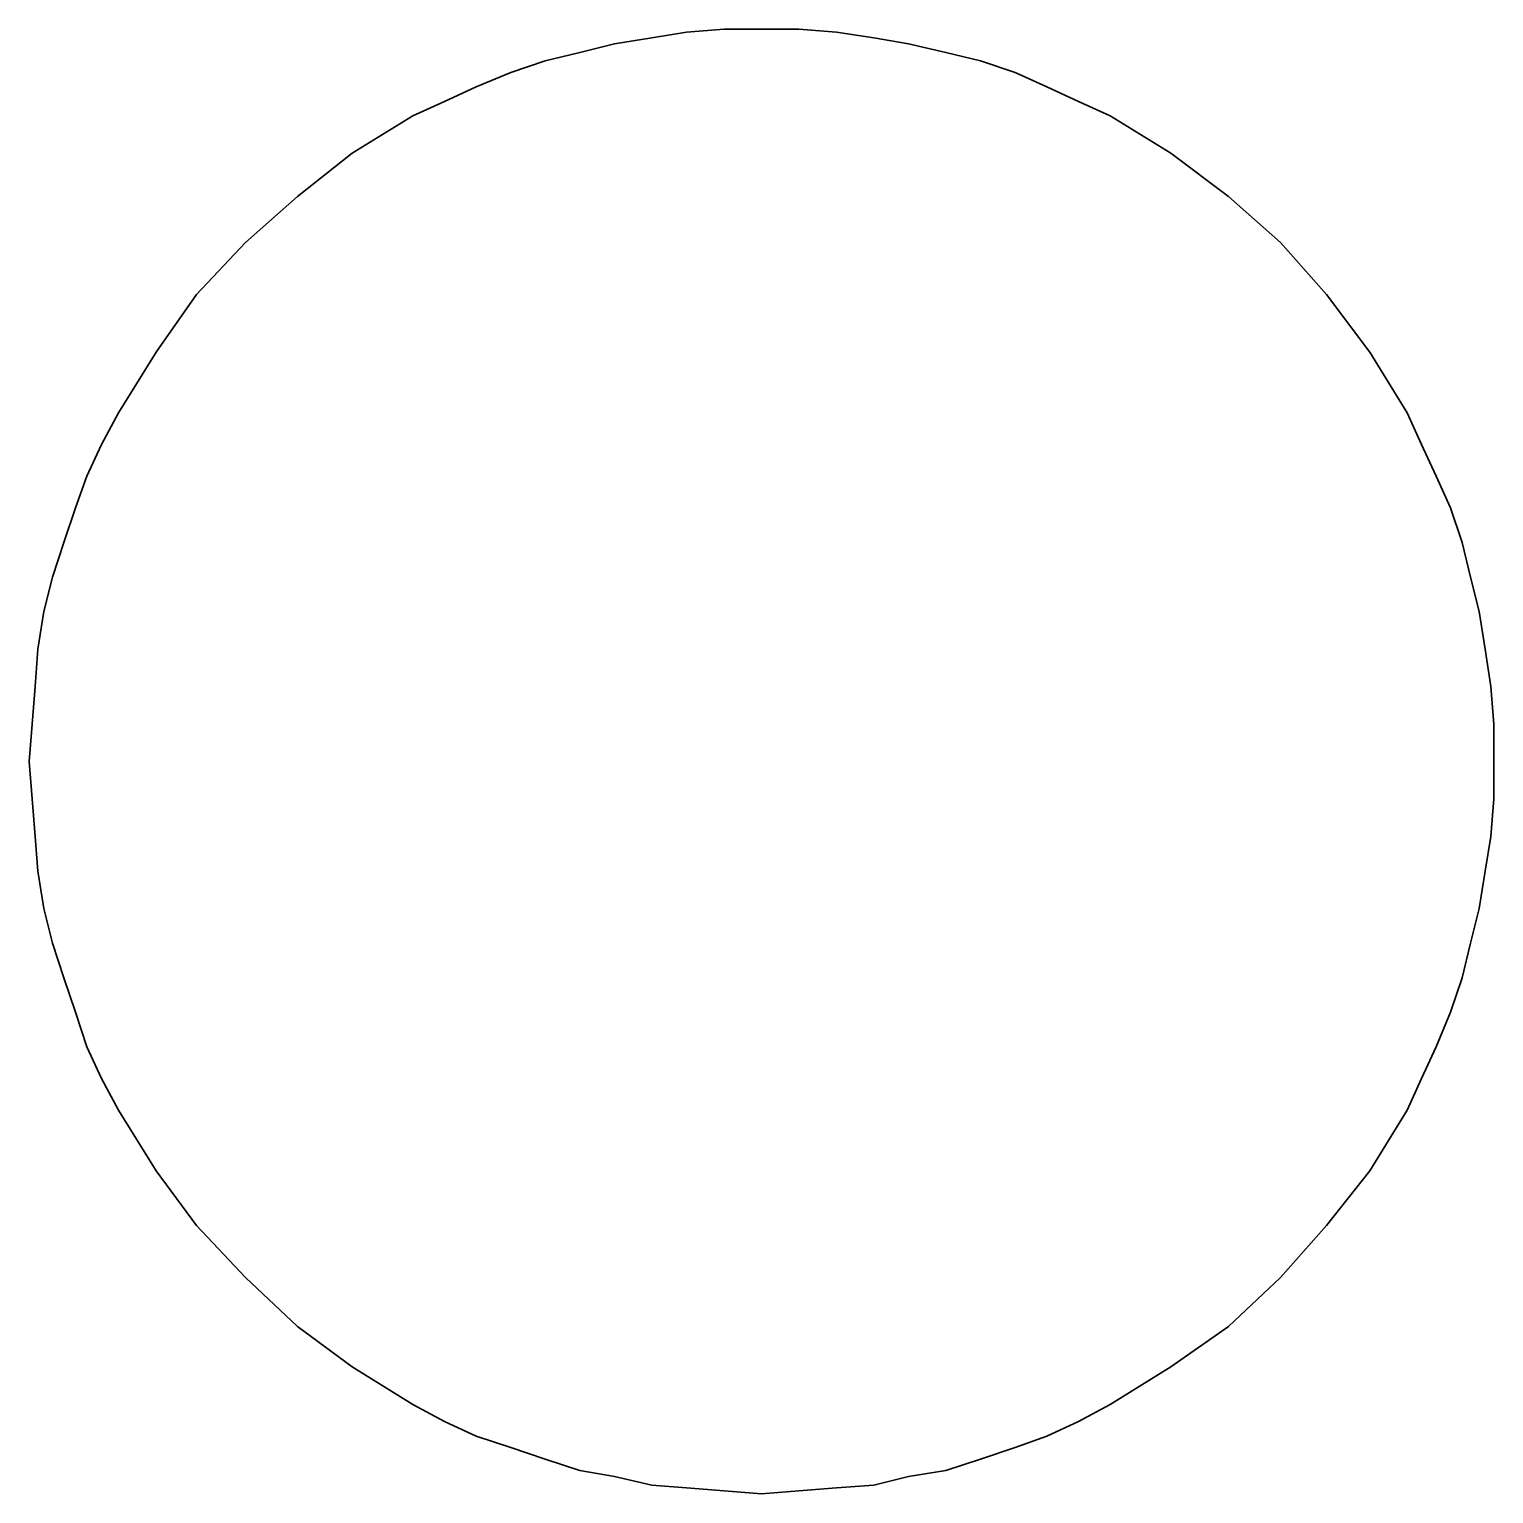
# Model space of a CAD drawing. Header units: centimetres. Extents: x -71 to 43, y 6 to 54.
# Drawn here: x -48.576 to -47.306, y 48.64 to 49.91 of the extents above; entities that cross this region are included whole.
import ezdxf

# ---------------------------------------------------------------- set-up
doc = ezdxf.new("R2010")
doc.units = ezdxf.units.CM
doc.header["$MEASUREMENT"] = 0
doc.layers.add('Camada 1', color=7, linetype='Continuous')

msp = doc.modelspace()

# ---------------------------------------------------------------- linework, layer by layer
at = {"layer": 'Camada 1', "color": 240, "lineweight": 35}
msp.add_open_spline([(-47.94133, 49.9102), (-47.94133, 49.9102), (-47.90883, 49.9102), (-47.90883, 49.9102), (-47.90883, 49.9102), (-47.90883, 49.9102), (-47.87633, 49.90771), (-47.87633, 49.90771), (-47.87633, 49.90771), (-47.87633, 49.90771), (-47.84383, 49.90271), (-47.84383, 49.90271), (-47.84383, 49.90271), (-47.84383, 49.90271), (-47.81383, 49.89771), (-47.81383, 49.89771), (-47.81383, 49.89771), (-47.81383, 49.89771), (-47.78133, 49.8902), (-47.78133, 49.8902), (-47.78133, 49.8902), (-47.78133, 49.8902), (-47.75133, 49.88271), (-47.75133, 49.88271), (-47.75133, 49.88271), (-47.75133, 49.88271), (-47.72133, 49.8727), (-47.72133, 49.8727), (-47.72133, 49.8727), (-47.72133, 49.8727), (-47.69383, 49.86021), (-47.69383, 49.86021), (-47.69383, 49.86021), (-47.69383, 49.86021), (-47.66633, 49.84771), (-47.66633, 49.84771), (-47.66633, 49.84771), (-47.66633, 49.84771), (-47.63883, 49.83521), (-47.63883, 49.83521), (-47.63883, 49.83521), (-47.63883, 49.83521), (-47.58633, 49.80271), (-47.58633, 49.80271), (-47.58633, 49.80271), (-47.58633, 49.80271), (-47.53633, 49.76521), (-47.53633, 49.76521), (-47.53633, 49.76521), (-47.53633, 49.76521), (-47.49133, 49.72521), (-47.49133, 49.72521), (-47.49133, 49.72521), (-47.49133, 49.72521), (-47.45133, 49.68021), (-47.45133, 49.68021), (-47.45133, 49.68021), (-47.45133, 49.68021), (-47.41383, 49.63021), (-47.41383, 49.63021), (-47.41383, 49.63021), (-47.41383, 49.63021), (-47.38133, 49.57771), (-47.38133, 49.57771), (-47.38133, 49.57771), (-47.38133, 49.57771), (-47.36883, 49.55021), (-47.36883, 49.55021), (-47.36883, 49.55021), (-47.36883, 49.55021), (-47.35633, 49.52271), (-47.35633, 49.52271), (-47.35633, 49.52271), (-47.35633, 49.52271), (-47.34383, 49.4952), (-47.34383, 49.4952), (-47.34383, 49.4952), (-47.34383, 49.4952), (-47.33383, 49.46521), (-47.33383, 49.46521), (-47.33383, 49.46521), (-47.33383, 49.46521), (-47.32633, 49.4352), (-47.32633, 49.4352), (-47.32633, 49.4352), (-47.32633, 49.4352), (-47.31883, 49.40521), (-47.31883, 49.40521), (-47.31883, 49.40521), (-47.31883, 49.40521), (-47.31383, 49.37271), (-47.31383, 49.37271), (-47.31383, 49.37271), (-47.31383, 49.37271), (-47.30883, 49.34021), (-47.30883, 49.34021), (-47.30883, 49.34021), (-47.30883, 49.34021), (-47.30633, 49.30771), (-47.30633, 49.30771), (-47.30633, 49.30771), (-47.30633, 49.30771), (-47.30633, 49.2752), (-47.30633, 49.2752), (-47.30633, 49.2752), (-47.30633, 49.2752), (-47.30633, 49.24271), (-47.30633, 49.24271), (-47.30633, 49.24271), (-47.30633, 49.24271), (-47.30883, 49.21021), (-47.30883, 49.21021), (-47.30883, 49.21021), (-47.30883, 49.21021), (-47.31383, 49.18021), (-47.31383, 49.18021), (-47.31383, 49.18021), (-47.31383, 49.18021), (-47.31883, 49.14771), (-47.31883, 49.14771), (-47.31883, 49.14771), (-47.31883, 49.14771), (-47.32633, 49.1177), (-47.32633, 49.1177), (-47.32633, 49.1177), (-47.32633, 49.1177), (-47.33383, 49.08771), (-47.33383, 49.08771), (-47.33383, 49.08771), (-47.33383, 49.08771), (-47.34383, 49.0577), (-47.34383, 49.0577), (-47.34383, 49.0577), (-47.34383, 49.0577), (-47.35633, 49.02771), (-47.35633, 49.02771), (-47.35633, 49.02771), (-47.35633, 49.02771), (-47.36883, 49.0002), (-47.36883, 49.0002), (-47.36883, 49.0002), (-47.36883, 49.0002), (-47.38133, 48.97271), (-47.38133, 48.97271), (-47.38133, 48.97271), (-47.38133, 48.97271), (-47.41383, 48.9202), (-47.41383, 48.9202), (-47.41383, 48.9202), (-47.41383, 48.9202), (-47.45133, 48.87271), (-47.45133, 48.87271), (-47.45133, 48.87271), (-47.45133, 48.87271), (-47.49133, 48.82771), (-47.49133, 48.82771), (-47.49133, 48.82771), (-47.49133, 48.82771), (-47.53633, 48.78521), (-47.53633, 48.78521), (-47.53633, 48.78521), (-47.53633, 48.78521), (-47.58633, 48.75021), (-47.58633, 48.75021), (-47.58633, 48.75021), (-47.58633, 48.75021), (-47.63883, 48.71771), (-47.63883, 48.71771), (-47.63883, 48.71771), (-47.63883, 48.71771), (-47.66633, 48.7027), (-47.66633, 48.7027), (-47.66633, 48.7027), (-47.66633, 48.7027), (-47.69383, 48.69021), (-47.69383, 48.69021), (-47.69383, 48.69021), (-47.69383, 48.69021), (-47.72133, 48.6802), (-47.72133, 48.6802), (-47.72133, 48.6802), (-47.72133, 48.6802), (-47.75133, 48.67021), (-47.75133, 48.67021), (-47.75133, 48.67021), (-47.75133, 48.67021), (-47.78133, 48.6602), (-47.78133, 48.6602), (-47.78133, 48.6602), (-47.78133, 48.6602), (-47.81383, 48.65521), (-47.81383, 48.65521), (-47.81383, 48.65521), (-47.81383, 48.65521), (-47.84383, 48.64771), (-47.84383, 48.64771), (-47.84383, 48.64771), (-47.84383, 48.64771), (-47.87633, 48.64521), (-47.87633, 48.64521), (-47.87633, 48.64521), (-47.87633, 48.64521), (-47.90883, 48.6427), (-47.90883, 48.6427), (-47.90883, 48.6427), (-47.90883, 48.6427), (-47.94133, 48.6402), (-47.94133, 48.6402), (-47.94133, 48.6402), (-47.94133, 48.6402), (-47.97383, 48.6427), (-47.97383, 48.6427), (-47.97383, 48.6427), (-47.97383, 48.6427), (-48.00633, 48.64521), (-48.00633, 48.64521), (-48.00633, 48.64521), (-48.00633, 48.64521), (-48.03633, 48.64771), (-48.03633, 48.64771), (-48.03633, 48.64771), (-48.03633, 48.64771), (-48.06883, 48.65521), (-48.06883, 48.65521), (-48.06883, 48.65521), (-48.06883, 48.65521), (-48.09883, 48.6602), (-48.09883, 48.6602), (-48.09883, 48.6602), (-48.09883, 48.6602), (-48.12883, 48.67021), (-48.12883, 48.67021), (-48.12883, 48.67021), (-48.12883, 48.67021), (-48.15883, 48.6802), (-48.15883, 48.6802), (-48.15883, 48.6802), (-48.15883, 48.6802), (-48.18883, 48.69021), (-48.18883, 48.69021), (-48.18883, 48.69021), (-48.18883, 48.69021), (-48.21633, 48.7027), (-48.21633, 48.7027), (-48.21633, 48.7027), (-48.21633, 48.7027), (-48.24383, 48.71771), (-48.24383, 48.71771), (-48.24383, 48.71771), (-48.24383, 48.71771), (-48.29633, 48.75021), (-48.29633, 48.75021), (-48.29633, 48.75021), (-48.29633, 48.75021), (-48.34383, 48.78521), (-48.34383, 48.78521), (-48.34383, 48.78521), (-48.34383, 48.78521), (-48.38883, 48.82771), (-48.38883, 48.82771), (-48.38883, 48.82771), (-48.38883, 48.82771), (-48.43133, 48.87271), (-48.43133, 48.87271), (-48.43133, 48.87271), (-48.43133, 48.87271), (-48.46633, 48.9202), (-48.46633, 48.9202), (-48.46633, 48.9202), (-48.46633, 48.9202), (-48.49883, 48.97271), (-48.49883, 48.97271), (-48.49883, 48.97271), (-48.49883, 48.97271), (-48.51383, 49.0002), (-48.51383, 49.0002), (-48.51383, 49.0002), (-48.51383, 49.0002), (-48.52633, 49.02771), (-48.52633, 49.02771), (-48.52633, 49.02771), (-48.52633, 49.02771), (-48.53633, 49.0577), (-48.53633, 49.0577), (-48.53633, 49.0577), (-48.53633, 49.0577), (-48.54633, 49.08771), (-48.54633, 49.08771), (-48.54633, 49.08771), (-48.54633, 49.08771), (-48.55633, 49.1177), (-48.55633, 49.1177), (-48.55633, 49.1177), (-48.55633, 49.1177), (-48.56383, 49.14771), (-48.56383, 49.14771), (-48.56383, 49.14771), (-48.56383, 49.14771), (-48.56883, 49.18021), (-48.56883, 49.18021), (-48.56883, 49.18021), (-48.56883, 49.18021), (-48.57133, 49.21021), (-48.57133, 49.21021), (-48.57133, 49.21021), (-48.57133, 49.21021), (-48.57383, 49.24271), (-48.57383, 49.24271), (-48.57383, 49.24271), (-48.57383, 49.24271), (-48.57633, 49.2752), (-48.57633, 49.2752), (-48.57633, 49.2752), (-48.57633, 49.2752), (-48.57383, 49.30771), (-48.57383, 49.30771), (-48.57383, 49.30771), (-48.57383, 49.30771), (-48.57133, 49.34021), (-48.57133, 49.34021), (-48.57133, 49.34021), (-48.57133, 49.34021), (-48.56883, 49.37271), (-48.56883, 49.37271), (-48.56883, 49.37271), (-48.56883, 49.37271), (-48.56383, 49.40521), (-48.56383, 49.40521), (-48.56383, 49.40521), (-48.56383, 49.40521), (-48.55633, 49.4352), (-48.55633, 49.4352), (-48.55633, 49.4352), (-48.55633, 49.4352), (-48.54633, 49.46521), (-48.54633, 49.46521), (-48.54633, 49.46521), (-48.54633, 49.46521), (-48.53633, 49.4952), (-48.53633, 49.4952), (-48.53633, 49.4952), (-48.53633, 49.4952), (-48.52633, 49.52271), (-48.52633, 49.52271), (-48.52633, 49.52271), (-48.52633, 49.52271), (-48.51383, 49.55021), (-48.51383, 49.55021), (-48.51383, 49.55021), (-48.51383, 49.55021), (-48.49883, 49.57771), (-48.49883, 49.57771), (-48.49883, 49.57771), (-48.49883, 49.57771), (-48.46633, 49.63021), (-48.46633, 49.63021), (-48.46633, 49.63021), (-48.46633, 49.63021), (-48.43133, 49.68021), (-48.43133, 49.68021), (-48.43133, 49.68021), (-48.43133, 49.68021), (-48.38883, 49.72521), (-48.38883, 49.72521), (-48.38883, 49.72521), (-48.38883, 49.72521), (-48.34383, 49.76521), (-48.34383, 49.76521), (-48.34383, 49.76521), (-48.34383, 49.76521), (-48.29633, 49.80271), (-48.29633, 49.80271), (-48.29633, 49.80271), (-48.29633, 49.80271), (-48.24383, 49.83521), (-48.24383, 49.83521), (-48.24383, 49.83521), (-48.24383, 49.83521), (-48.21633, 49.84771), (-48.21633, 49.84771), (-48.21633, 49.84771), (-48.21633, 49.84771), (-48.18883, 49.86021), (-48.18883, 49.86021), (-48.18883, 49.86021), (-48.18883, 49.86021), (-48.15883, 49.8727), (-48.15883, 49.8727), (-48.15883, 49.8727), (-48.15883, 49.8727), (-48.12883, 49.88271), (-48.12883, 49.88271), (-48.12883, 49.88271), (-48.12883, 49.88271), (-48.09883, 49.8902), (-48.09883, 49.8902), (-48.09883, 49.8902), (-48.09883, 49.8902), (-48.06883, 49.89771), (-48.06883, 49.89771), (-48.06883, 49.89771), (-48.06883, 49.89771), (-48.03633, 49.90271), (-48.03633, 49.90271), (-48.03633, 49.90271), (-48.03633, 49.90271), (-48.00633, 49.90771), (-48.00633, 49.90771), (-48.00633, 49.90771), (-48.00633, 49.90771), (-47.97383, 49.9102), (-47.97383, 49.9102), (-47.97383, 49.9102), (-47.97383, 49.9102), (-47.94133, 49.9102), (-47.94133, 49.9102)], degree=3, knots=[0, 0, 0, 0, 0.0095238095238095, 0.0095238095238095, 0.0095238095238095, 0.0095238095238095, 0.019047619047619, 0.019047619047619, 0.019047619047619, 0.019047619047619, 0.0285714285714286, 0.0285714285714286, 0.0285714285714286, 0.0285714285714286, 0.0380952380952381, 0.0380952380952381, 0.0380952380952381, 0.0380952380952381, 0.0476190476190476, 0.0476190476190476, 0.0476190476190476, 0.0476190476190476, 0.0571428571428571, 0.0571428571428571, 0.0571428571428571, 0.0571428571428571, 0.0666666666666667, 0.0666666666666667, 0.0666666666666667, 0.0666666666666667, 0.0761904761904762, 0.0761904761904762, 0.0761904761904762, 0.0761904761904762, 0.0857142857142857, 0.0857142857142857, 0.0857142857142857, 0.0857142857142857, 0.0952380952380952, 0.0952380952380952, 0.0952380952380952, 0.0952380952380952, 0.1047619047619048, 0.1047619047619048, 0.1047619047619048, 0.1047619047619048, 0.1142857142857143, 0.1142857142857143, 0.1142857142857143, 0.1142857142857143, 0.1238095238095238, 0.1238095238095238, 0.1238095238095238, 0.1238095238095238, 0.1333333333333333, 0.1333333333333333, 0.1333333333333333, 0.1333333333333333, 0.1428571428571428, 0.1428571428571428, 0.1428571428571428, 0.1428571428571428, 0.1523809523809524, 0.1523809523809524, 0.1523809523809524, 0.1523809523809524, 0.1619047619047619, 0.1619047619047619, 0.1619047619047619, 0.1619047619047619, 0.1714285714285714, 0.1714285714285714, 0.1714285714285714, 0.1714285714285714, 0.1809523809523809, 0.1809523809523809, 0.1809523809523809, 0.1809523809523809, 0.1904761904761905, 0.1904761904761905, 0.1904761904761905, 0.1904761904761905, 0.2, 0.2, 0.2, 0.2, 0.2095238095238095, 0.2095238095238095, 0.2095238095238095, 0.2095238095238095, 0.219047619047619, 0.219047619047619, 0.219047619047619, 0.219047619047619, 0.2285714285714286, 0.2285714285714286, 0.2285714285714286, 0.2285714285714286, 0.2380952380952381, 0.2380952380952381, 0.2380952380952381, 0.2380952380952381, 0.2476190476190476, 0.2476190476190476, 0.2476190476190476, 0.2476190476190476, 0.2571428571428571, 0.2571428571428571, 0.2571428571428571, 0.2571428571428571, 0.2666666666666667, 0.2666666666666667, 0.2666666666666667, 0.2666666666666667, 0.2761904761904762, 0.2761904761904762, 0.2761904761904762, 0.2761904761904762, 0.2857142857142857, 0.2857142857142857, 0.2857142857142857, 0.2857142857142857, 0.2952380952380952, 0.2952380952380952, 0.2952380952380952, 0.2952380952380952, 0.3047619047619048, 0.3047619047619048, 0.3047619047619048, 0.3047619047619048, 0.3142857142857143, 0.3142857142857143, 0.3142857142857143, 0.3142857142857143, 0.3238095238095238, 0.3238095238095238, 0.3238095238095238, 0.3238095238095238, 0.3333333333333333, 0.3333333333333333, 0.3333333333333333, 0.3333333333333333, 0.3428571428571429, 0.3428571428571429, 0.3428571428571429, 0.3428571428571429, 0.3523809523809524, 0.3523809523809524, 0.3523809523809524, 0.3523809523809524, 0.3619047619047619, 0.3619047619047619, 0.3619047619047619, 0.3619047619047619, 0.3714285714285714, 0.3714285714285714, 0.3714285714285714, 0.3714285714285714, 0.3809523809523809, 0.3809523809523809, 0.3809523809523809, 0.3809523809523809, 0.3904761904761905, 0.3904761904761905, 0.3904761904761905, 0.3904761904761905, 0.4, 0.4, 0.4, 0.4, 0.4095238095238095, 0.4095238095238095, 0.4095238095238095, 0.4095238095238095, 0.4190476190476191, 0.4190476190476191, 0.4190476190476191, 0.4190476190476191, 0.4285714285714285, 0.4285714285714285, 0.4285714285714285, 0.4285714285714285, 0.4380952380952381, 0.4380952380952381, 0.4380952380952381, 0.4380952380952381, 0.4476190476190476, 0.4476190476190476, 0.4476190476190476, 0.4476190476190476, 0.4571428571428571, 0.4571428571428571, 0.4571428571428571, 0.4571428571428571, 0.4666666666666667, 0.4666666666666667, 0.4666666666666667, 0.4666666666666667, 0.4761904761904762, 0.4761904761904762, 0.4761904761904762, 0.4761904761904762, 0.4857142857142857, 0.4857142857142857, 0.4857142857142857, 0.4857142857142857, 0.4952380952380953, 0.4952380952380953, 0.4952380952380953, 0.4952380952380953, 0.5047619047619047, 0.5047619047619047, 0.5047619047619047, 0.5047619047619047, 0.5142857142857142, 0.5142857142857142, 0.5142857142857142, 0.5142857142857142, 0.5238095238095238, 0.5238095238095238, 0.5238095238095238, 0.5238095238095238, 0.5333333333333333, 0.5333333333333333, 0.5333333333333333, 0.5333333333333333, 0.5428571428571428, 0.5428571428571428, 0.5428571428571428, 0.5428571428571428, 0.5523809523809524, 0.5523809523809524, 0.5523809523809524, 0.5523809523809524, 0.5619047619047619, 0.5619047619047619, 0.5619047619047619, 0.5619047619047619, 0.5714285714285714, 0.5714285714285714, 0.5714285714285714, 0.5714285714285714, 0.580952380952381, 0.580952380952381, 0.580952380952381, 0.580952380952381, 0.5904761904761905, 0.5904761904761905, 0.5904761904761905, 0.5904761904761905, 0.6, 0.6, 0.6, 0.6, 0.6095238095238096, 0.6095238095238096, 0.6095238095238096, 0.6095238095238096, 0.6190476190476191, 0.6190476190476191, 0.6190476190476191, 0.6190476190476191, 0.6285714285714286, 0.6285714285714286, 0.6285714285714286, 0.6285714285714286, 0.638095238095238, 0.638095238095238, 0.638095238095238, 0.638095238095238, 0.6476190476190476, 0.6476190476190476, 0.6476190476190476, 0.6476190476190476, 0.6571428571428571, 0.6571428571428571, 0.6571428571428571, 0.6571428571428571, 0.6666666666666666, 0.6666666666666666, 0.6666666666666666, 0.6666666666666666, 0.6761904761904762, 0.6761904761904762, 0.6761904761904762, 0.6761904761904762, 0.6857142857142857, 0.6857142857142857, 0.6857142857142857, 0.6857142857142857, 0.6952380952380952, 0.6952380952380952, 0.6952380952380952, 0.6952380952380952, 0.7047619047619048, 0.7047619047619048, 0.7047619047619048, 0.7047619047619048, 0.7142857142857143, 0.7142857142857143, 0.7142857142857143, 0.7142857142857143, 0.7238095238095238, 0.7238095238095238, 0.7238095238095238, 0.7238095238095238, 0.7333333333333333, 0.7333333333333333, 0.7333333333333333, 0.7333333333333333, 0.7428571428571429, 0.7428571428571429, 0.7428571428571429, 0.7428571428571429, 0.7523809523809524, 0.7523809523809524, 0.7523809523809524, 0.7523809523809524, 0.7619047619047619, 0.7619047619047619, 0.7619047619047619, 0.7619047619047619, 0.7714285714285715, 0.7714285714285715, 0.7714285714285715, 0.7714285714285715, 0.780952380952381, 0.780952380952381, 0.780952380952381, 0.780952380952381, 0.7904761904761904, 0.7904761904761904, 0.7904761904761904, 0.7904761904761904, 0.8, 0.8, 0.8, 0.8, 0.8095238095238095, 0.8095238095238095, 0.8095238095238095, 0.8095238095238095, 0.819047619047619, 0.819047619047619, 0.819047619047619, 0.819047619047619, 0.8285714285714286, 0.8285714285714286, 0.8285714285714286, 0.8285714285714286, 0.8380952380952381, 0.8380952380952381, 0.8380952380952381, 0.8380952380952381, 0.8476190476190476, 0.8476190476190476, 0.8476190476190476, 0.8476190476190476, 0.8571428571428571, 0.8571428571428571, 0.8571428571428571, 0.8571428571428571, 0.8666666666666667, 0.8666666666666667, 0.8666666666666667, 0.8666666666666667, 0.8761904761904762, 0.8761904761904762, 0.8761904761904762, 0.8761904761904762, 0.8857142857142857, 0.8857142857142857, 0.8857142857142857, 0.8857142857142857, 0.8952380952380953, 0.8952380952380953, 0.8952380952380953, 0.8952380952380953, 0.9047619047619048, 0.9047619047619048, 0.9047619047619048, 0.9047619047619048, 0.9142857142857143, 0.9142857142857143, 0.9142857142857143, 0.9142857142857143, 0.9238095238095239, 0.9238095238095239, 0.9238095238095239, 0.9238095238095239, 0.9333333333333333, 0.9333333333333333, 0.9333333333333333, 0.9333333333333333, 0.9428571428571428, 0.9428571428571428, 0.9428571428571428, 0.9428571428571428, 0.9523809523809523, 0.9523809523809523, 0.9523809523809523, 0.9523809523809523, 0.9619047619047619, 0.9619047619047619, 0.9619047619047619, 0.9619047619047619, 0.9714285714285714, 0.9714285714285714, 0.9714285714285714, 0.9714285714285714, 0.9809523809523809, 0.9809523809523809, 0.9809523809523809, 0.9809523809523809, 1, 1, 1, 1], dxfattribs=at)

doc.saveas('drawing.dxf')
